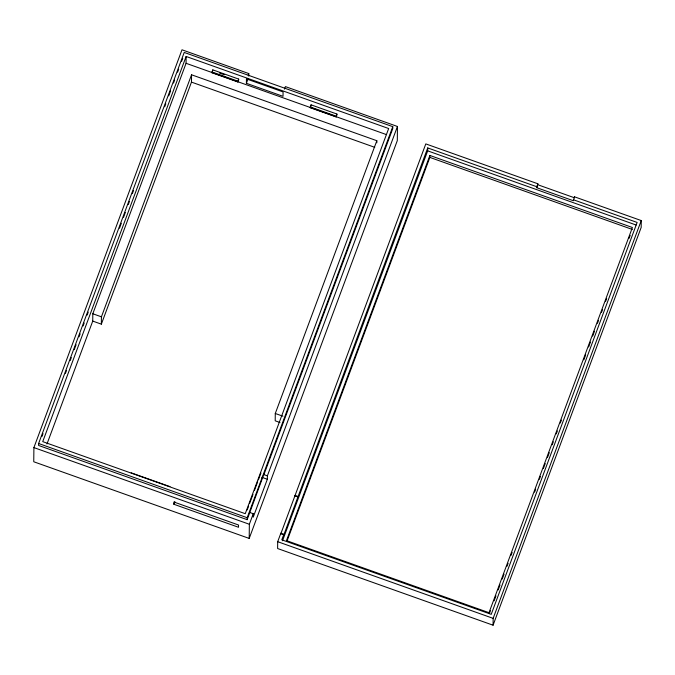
<?xml version="1.0" encoding="UTF-8"?>
<svg xmlns="http://www.w3.org/2000/svg" width="675" height="675" viewBox="0 0 675 675"><rect width="100%" height="100%" fill="white"/><g stroke="black" fill="none" stroke-linecap="round" stroke-linejoin="round"><path stroke-width="1.01" d="M248.763 76.132L248.788 73.567L181.997 49.798L33.902 447.593L33.75 461.759L249.202 538.422L397.305 140.628L397.457 126.47L285.415 86.603L284.479 89.125M263.925 474.626L392.757 128.604L392.774 126.655L184.216 52.439L38.618 443.5L38.602 445.458L247.16 519.666L263.933 474.137L263.925 474.626L267.376 475.85L267.342 479.267L253.235 517.151L253.268 513.734L249.826 512.511M46.98 443.99L92.737 321.089L92.812 313.765L186.064 63.298L186.131 56.464L388.665 128.528L245.261 513.692L42.736 441.627L186.131 56.464M92.737 321.089L101.351 324.152L101.427 316.828L191.548 74.782L376.836 140.712L376.819 142.813M173.872 504.267L173.897 502.014L238.537 525.015L238.511 527.268L173.872 504.267L174.884 501.559M101.351 324.152L191.472 82.114L191.548 74.782M212.018 72.765L212.811 69.871L238.663 79.076L238.655 79.853L237.87 81.962L212.018 72.765L212.811 69.871M237.87 81.962L238.663 79.076M246.4 83.303L246.451 78.907L283.078 91.935L283.027 96.331L246.4 83.303L248.079 78.789M247.16 519.666L247.177 517.717L392.774 126.655M249.202 538.422L249.353 524.264L253.268 513.734M376.836 140.712L275.282 413.488L275.206 420.812L279.99 422.516M283.837 534.836L283.846 534.355L280.825 533.275L277.695 541.696L277.619 548.53L493.079 625.202L641.183 227.407L641.25 220.565L574.459 196.805L573.353 200.728L536.726 187.692L537.832 183.769L425.798 143.902L280.825 533.765L283.837 534.836L427.714 147.926L536.735 186.713M280.825 533.765L280.825 533.275M310.264 107.722L311.057 104.836L336.909 114.033L336.901 114.818L336.116 116.918L310.264 107.722L310.787 106.321M311.048 105.612L311.057 104.836M336.116 116.918L336.909 114.033M282.513 540.776L427.68 150.854L427.714 147.926M287.196 540.591L429.857 157.402L429.874 155.444L632.408 227.509L489.004 612.681L286.478 540.616L429.874 155.444M493.079 625.202L493.147 618.359L641.25 220.565M536.726 187.692L537.832 183.769M574.459 196.805L574.45 197.775L537.823 184.748M41.909 436.565L43.014 433.603M65.441 373.368L66.538 370.406M70.217 360.526L71.322 357.564M74.258 349.667L76.098 344.731M79.043 336.825L80.148 333.863M83.084 325.966L84.189 323.004M87.134 315.098L88.231 312.137M119.483 228.201L121.323 223.265M123.525 217.333L125.364 212.397M128.309 204.5L129.414 201.538M132.351 193.632L133.456 190.671M164.708 106.734L165.814 103.773M168.75 95.875L170.589 90.931M173.534 83.033L174.631 80.072M177.576 72.174L178.681 69.204M181.617 61.307L182.722 58.345M248.164 75.254L248.788 73.567M247.177 509.979L248.619 506.09M249.708 503.179L252.965 494.438M254.407 490.548L257.664 481.807M258.39 479.866L260.921 473.065M267.376 475.85L397.457 126.47M283.846 534.355L281.804 539.823L491.231 614.343L637.133 222.438L573.362 199.749M489.35 613.642L490.455 610.681M494.134 600.809L495.973 595.865M498.175 589.942L500.015 585.006M502.225 579.074L504.056 574.138M507.001 566.241L508.106 563.279M511.042 555.373L512.148 552.412M534.575 492.168L535.68 489.206M539.359 479.326L540.464 476.364M543.4 468.467L545.24 463.531M547.45 457.599L549.29 452.663M552.226 444.766L553.331 441.804M556.276 433.898L557.373 430.937M560.317 423.039L561.423 420.069M583.85 359.826L585.689 354.89M588.625 346.992L590.465 342.056M592.675 336.125L594.515 331.189M597.451 323.291L598.556 320.321M601.501 312.424L602.598 309.462M605.542 301.565L606.648 298.595M629.075 238.351L630.18 235.389M219.502 73.043L224.294 74.748M212.026 71.98L237.878 81.177M310.272 106.937L336.125 116.142M186.064 63.298L386.606 134.654M427.68 150.854L636.112 225.02M429.857 157.402L632.382 229.466M191.472 82.114L374.777 147.336M92.812 313.765L101.427 316.828M275.282 413.488L282.943 416.213M261.799 477.301L267.342 479.267M294.933 495.391L297.945 496.462M294.924 495.88L297.945 496.952M131.195 472.821L169.973 486.616M38.618 443.5L247.177 517.717M33.902 447.593L249.353 524.264M277.695 541.696L493.147 618.359"/></g></svg>
